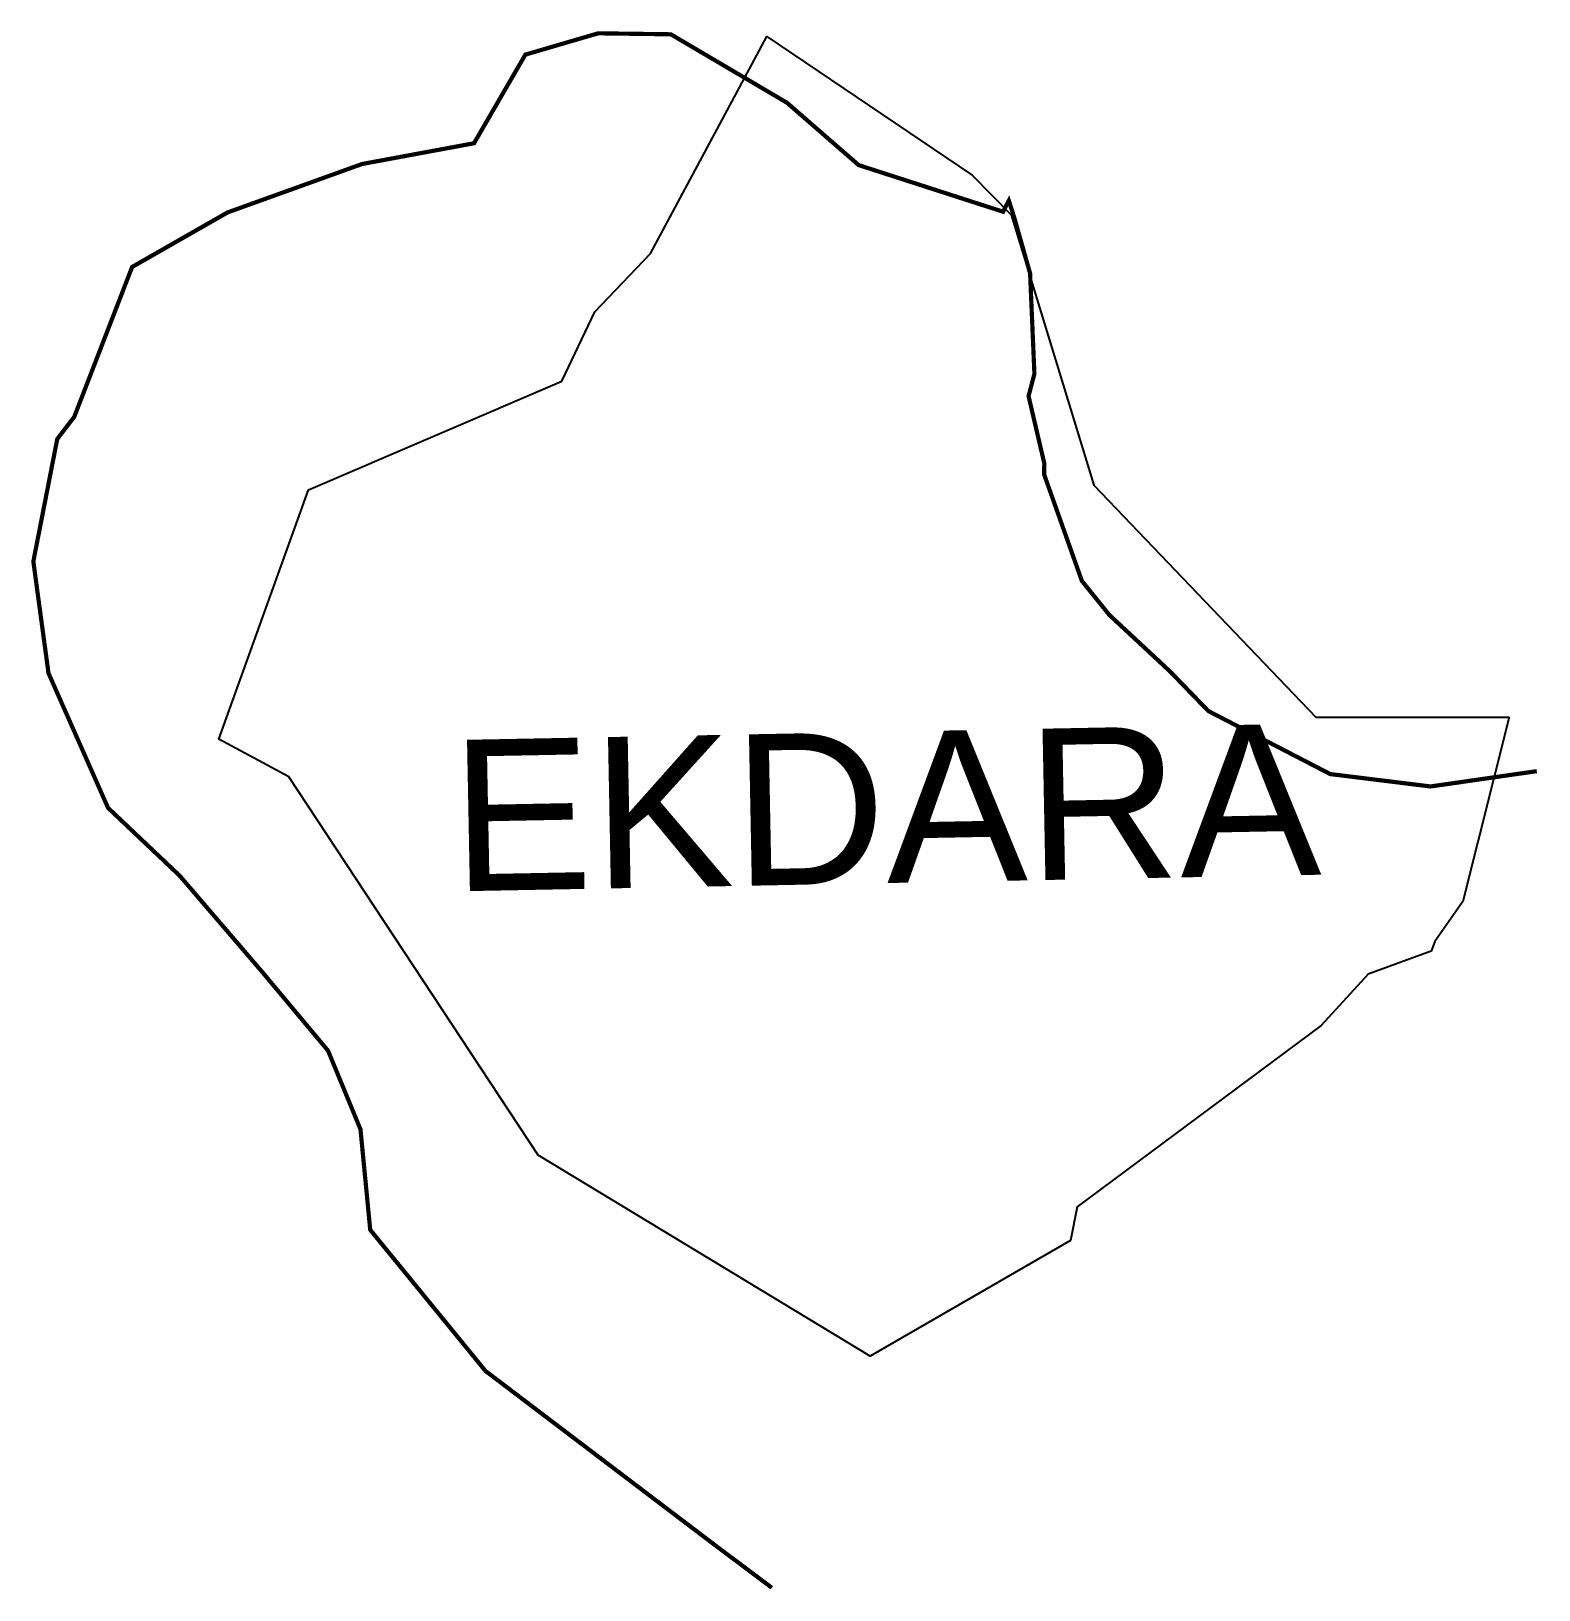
# Model space of a CAD drawing. Header units: metres. Extents: x 283830 to 284914, y 2025737 to 2026857.
import ezdxf

# ---------------------------------------------------------------- set-up
doc = ezdxf.new("R2010")
doc.units = ezdxf.units.M
for name, color, linetype in [('LOW TIDE LINE', 5, 'Continuous'), ('village', 3, 'Continuous'), ('VILLAGE NAME', 250, 'Continuous')]:
    doc.layers.add(name, color=color, linetype=linetype)
doc.styles.get("Standard").update_dxf_attribs({"font": 'calibri.ttf'})

msp = doc.modelspace()

# ---------------------------------------------------------------- linework, layer by layer
at = {"layer": 'LOW TIDE LINE', "lineweight": 18}
msp.add_lwpolyline([(284362.5, 2025738.1, 3.01, 3.01, 0), (284323.4, 2025767.4, 3.01, 3.01, 0), (284156.7, 2025893.9, 3.01, 3.01, 0), (284073.9, 2025995.3, 3.01, 3.01, 0), (284066.9, 2026067.5, 3.01, 3.01, 0), (284043.6, 2026124, 3.01, 3.01, 0), (283996.2, 2026180.7, 3.01, 3.01, 0), (283937, 2026249.7, 3.01, 3.01, 0), (283885.5, 2026298.5, 3.01, 3.01, 0), (283842.7, 2026395.3, 3.01, 3.01, 0), (283831.8, 2026475.6, 3.01, 3.01, 0), (283849, 2026563.6, 3.01, 3.01, 0), (283861.2, 2026579.5, 3.01, 3.01, 0), (283902.8, 2026687.2, 3.01, 3.01, 0), (283971.4, 2026726.4, 3.01, 3.01, 0), (284068.1, 2026761.2, 3.01, 3.01, 0), (284148.5, 2026776.1, 3.01, 3.01, 0), (284185.4, 2026839.8, 3.01, 3.01, 0), (284237.7, 2026855.1, 3.01, 3.01, 0), (284289.9, 2026854.4, 3.01, 3.01, 0), (284373.4, 2026805.2, 3.01, 3.01, 0), (284424.9, 2026760.4, 3.01, 3.01, 0), (284528.7, 2026726.9, 3.01, 3.01, 0), (284532.8, 2026734.9, 3.01, 3.01, 0), (284536.7, 2026722.8, 3.01, 3.01, 0), (284548.1, 2026682.6, 3.01, 3.01, 0), (284551.2, 2026610.4, 3.01, 3.01, 0), (284547, 2026594.4, 3.01, 3.01, 0), (284558.3, 2026546.1, 3.01, 3.01, 0), (284558.2, 2026538.1, 3.01, 3.01, 0), (284585.3, 2026461.6, 3.01, 3.01, 0), (284605, 2026437.2, 3.01, 3.01, 0), (284648.6, 2026396.6, 3.01, 3.01, 0), (284676.2, 2026368.1, 3.01, 3.01, 0), (284724, 2026343.4, 3.01, 3.01, 0), (284763.8, 2026322.8, 3.01, 3.01, 0), (284835.9, 2026313.9, 3.01, 3.01, 0), (284912.2, 2026324.9, 3.01, 3.01, 0)], format="xyseb", dxfattribs=at)
at = {"layer": 'village', "color": 3}
msp.add_polyline3d([(284892.3, 2026363.7, 0), (284859.1, 2026231.3, 0), (284838.9, 2026202.4, 0), (284836.4, 2026195.5, 0), (284791, 2026178.9, 0), (284757.3, 2026142.1, 0), (284581.9, 2026011.8, 0), (284577.1, 2025987.7, 0), (284433.2, 2025904.4, 0), (284194.7, 2026048.9, 0), (284015.4, 2026320.9, 0), (283965, 2026347.8, 0), (284029.6, 2026527.1, 0), (284211.5, 2026605.2, 0), (284235.3, 2026655, 0), (284275.3, 2026697, 0), (284358.8, 2026852.8, 0), (284506.4, 2026753.2, 0), (284534.4, 2026724.7, 0), (284594, 2026530.5, 0), (284753.5, 2026363.6, 0)], close=True, dxfattribs=at)

# ---------------------------------------------------------------- texts
at = {"layer": 'VILLAGE NAME', "insert": (284131, 2026347.2), "char_height": 108.748, "attachment_point": 1, "rotation": 1.1028}
msp.add_mtext_dynamic_manual_height_columns('{\\fArial|b0|i0|c0|p34;EKDARA}', width=726.929, gutter_width=543.7, heights=[0], dxfattribs=at)

doc.saveas('drawing.dxf')
